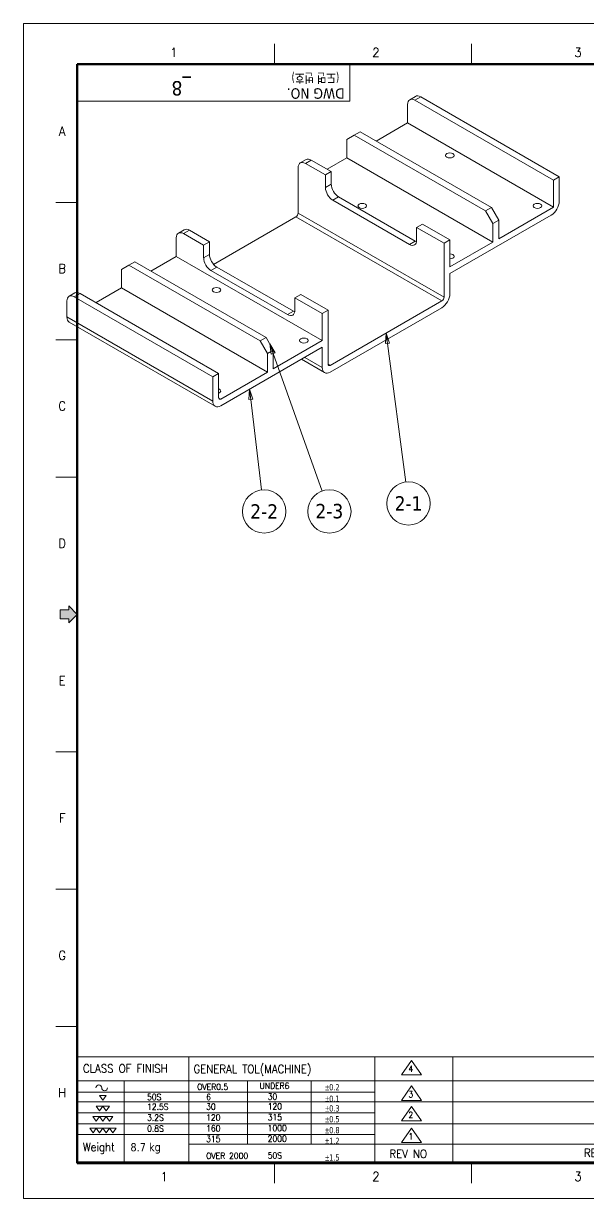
# Model space of a CAD drawing. Header units: millimetres. Extents: x 24 to 1656, y 24 to 1164.
# Drawn here: x 24 to 572, y 24 to 1164 of the extents above; entities that cross this region are included whole.
import ezdxf
from ezdxf.enums import TextEntityAlignment as Align

# ---------------------------------------------------------------- set-up
doc = ezdxf.new("R2010")
doc.units = ezdxf.units.MM
doc.header["$LTSCALE"] = 4
doc.layers.get('0').update_dxf_attribs({"lineweight": 18})
for name, color, linetype, lineweight in [('SkizziergeometrieWIN-ISO', 7, 'Continuous', 50), ('가는실선_A4', 7, 'Continuous', 5), ('경계(ISO)', 7, 'Continuous', 70), ('굵은실선_A3', 7, 'Continuous', 18), ('제목(ISO)', 7, 'Continuous', 50)]:
    doc.layers.add(name, color=color, linetype=linetype, lineweight=lineweight)
doc.layers.add('가는실선_A3', color=9, linetype='Continuous', lineweight=5, true_color=0x808080)
doc.styles.add('_ __ (ISO)', font='tahoma.ttf')
doc.styles.add('ROMANC_37', font='tahoma.ttf')
doc.styles.add('ROMANC_61', font='ROMANC.shx')
doc.styles.add('주 텍스트 (ISO)', font='tahoma.ttf')
doc.styles.add('주문자_A3(3.5)', font='tahoma.ttf')
doc.styles.add('텍스트 스타일12', font='tahoma.ttf')
doc.styles.add('텍스트 스타일171', font='ROMANC.shx', dxfattribs={"width": 0.9})
doc.styles.add('텍스트 스타일206', font='ROMANC.shx', dxfattribs={"width": 1.11072})
doc.styles.add('텍스트 스타일208', font='ROMANC.shx', dxfattribs={"width": 1.194322})
doc.styles.add('텍스트 스타일211', font='ROMANC.shx', dxfattribs={"width": 0.9})
doc.styles.add('텍스트 스타일213', font='RomanC.shx', dxfattribs={"width": 0.9})
doc.styles.add('텍스트 스타일233', font='RomanC.shx')
doc.styles.add('텍스트 스타일36', font='ROMANC.shx', dxfattribs={"width": 0.941937})
doc.styles.add('텍스트 스타일52', font='tahoma.ttf', dxfattribs={"width": 0.8})
doc.styles.add('텍스트 스타일65', font='romans.shx', dxfattribs={"width": 0.8})

# ---------------------------------------------------------------- blocks, each defined once
blk = doc.blocks.new('경계 A3_경계')
at = {"layer": '가는실선_A3'}
blk.add_hatch(color=7, dxfattribs=at).paths.add_polyline_path([(14.9, 148.76), (14.9, 146.56), (16.96, 146.56), (16.96, 145.6), (19.02, 147.66), (16.96, 149.72), (16.96, 148.76)])
at = {"color": 7}
for p, q in [((16.96, 148.76), (14.9, 148.76)), ((14.9, 148.76), (14.9, 146.56)), ((16.96, 149.72), (16.96, 148.76)), ((19.02, 147.66), (16.96, 149.72)), ((14.9, 146.56), (16.96, 146.56)), ((16.96, 145.6), (19.02, 147.66)), ((16.96, 146.56), (16.96, 145.6))]:
    blk.add_line(p, q, dxfattribs=at)
at = {"layer": 'SkizziergeometrieWIN-ISO', "lineweight": 18}
for p, q in [((6, 291), (414, 291)), ((6, 6), (6, 291)), ((414, 6), (6, 6))]:
    blk.add_line(p, q, dxfattribs=at)
at = {"layer": '가는실선_A3', "color": 7}
for p, q in [((66.79, 281.16), (66.79, 286.06)), ((114.57, 281.16), (114.57, 286.06)), ((18.75, 247.62), (13.85, 247.62)), ((18.75, 214.3), (13.85, 214.3)), ((18.75, 180.98), (13.85, 180.98)), ((14.9, 148.76), (16.96, 148.76)), ((14.9, 146.56), (14.9, 148.76)), ((16.96, 148.76), (16.96, 149.72)), ((16.96, 149.72), (19.02, 147.66)), ((16.96, 146.56), (14.9, 146.56)), ((19.02, 147.66), (16.96, 145.6)), ((16.96, 145.6), (16.96, 146.56)), ((18.75, 114.34), (13.85, 114.34)), ((18.75, 81.02), (13.85, 81.02)), ((18.75, 47.7), (13.85, 47.7)), ((18.75, 47.7), (13.85, 47.7)), ((66.79, 14.6), (66.79, 9.7)), ((66.79, 14.6), (66.79, 9.7)), ((114.57, 14.6), (114.57, 9.7))]:
    blk.add_line(p, q, dxfattribs=at)
at = {"layer": '가는실선_A3', "color": 7, "lineweight": 60}
for p, q in [((19.02, 281.16), (19.02, 14.6)), ((401.22, 281.16), (19.02, 281.16)), ((19.02, 14.6), (401.22, 14.6))]:
    blk.add_line(p, q, dxfattribs=at)
at = {"layer": '가는실선_A3', "color": 7, "lineweight": 13}
for p in [(85.08, 280.98), (19.02, 272.16)]:
    blk.add_line(p, (85.08, 272.16), dxfattribs=at)
at = {"layer": '가는실선_A3', "color": 7, "style": '텍스트 스타일36', "width": 0.941937}
for s, p in [('1', (42.42, 283.98)), ('2', (91.4, 283.98)), ('3', (140.38, 283.98)), ('A', (15.38, 264.88)), ('B', (15.38, 231.56)), ('C', (15.38, 198.24)), ('D', (15.38, 164.92)), ('E', (15.38, 131.6)), ('F', (15.38, 98.28)), ('G', (15.38, 64.96)), ('H', (15.38, 31.64)), ('1', (40.11, 11.29)), ('2', (91.4, 11.34)), ('3', (140.38, 11.34))]:
    blk.add_text(s, height=2.2, dxfattribs=at).set_placement(p, align=Align.MIDDLE_CENTER)
at = {"layer": '가는실선_A3', "color": 7, "style": '텍스트 스타일52', "width": 0.8}
blk.add_text('(도면 번호)', height=2.293, rotation=180, dxfattribs=at).set_placement((82.53, 278.93))
at = {"layer": '가는실선_A3', "color": 7, "style": 'ROMANC_37'}
blk.add_text('DWG NO.', height=2.527, rotation=180, dxfattribs=at).set_placement((83.82, 275.28))
at = {"layer": '경계(ISO)', "insert": (44.22, 275.84), "char_height": 3.5, "attachment_point": 5, "rotation": 180, "style": '주 텍스트 (ISO)'}
blk.add_mtext('_8 ', dxfattribs=at)
blk = doc.blocks.new('제목 블록 A3_표제란')
at = {"layer": '가는실선_A4', "lineweight": 13}
for p, q in [((25.42, 38.66), (269.12, 38.66)), ((208.17, 38.66), (208.17, 13.12)), ((269.12, 38.66), (407.77, 38.63)), ((25.42, 32.81), (269.12, 32.81))]:
    blk.add_line(p, q, dxfattribs=at)
at = {"layer": '가는실선_A4'}
for p, q in [((25.42, 13.12), (25.42, 38.66)), ((52.65, 38.66), (52.65, 13.12)), ((97.69, 38.66), (97.69, 13.12)), ((106.58, 37.75), (104.15, 34.26)), ((109.02, 34.26), (106.58, 37.75)), ((116.56, 13.12), (116.56, 38.69)), ((225.83, 38.66), (225.83, 12.86)), ((240.26, 38.66), (240.26, 12.86)), ((254.69, 38.66), (254.69, 13.12)), ((281.38, 38.66), (281.38, 25.66)), ((292.25, 38.65), (292.25, 25.66)), ((319.29, 38.65), (319.29, 25.66)), ((407.76, 13.12), (407.77, 38.63)), ((104.15, 34.26), (109.02, 34.26)), ((36.93, 32.81), (36.93, 19.82)), ((66.8, 32.81), (66.8, 17.47)), ((82.25, 32.81), (82.25, 17.47)), ((106.58, 31.55), (104.15, 28.06)), ((109.02, 28.06), (106.58, 31.55)), ((306.52, 32.15), (306.52, 25.66)), ((97.69, 30.03), (25.42, 30.03)), ((30.98, 29.24), (32.59, 29.24)), ((31.78, 28.13), (30.98, 29.24)), ((32.59, 29.24), (31.78, 28.13)), ((30.19, 26.66), (31.8, 26.66)), ((30.99, 25.55), (30.19, 26.66)), ((31.8, 26.66), (30.99, 25.55)), ((31.8, 26.66), (33.4, 26.66)), ((32.6, 25.55), (31.8, 26.66)), ((33.4, 26.66), (32.6, 25.55)), ((104.15, 28.06), (109.02, 28.06)), ((106.58, 26.57), (104.15, 23.08)), ((109.02, 23.08), (106.58, 26.57)), ((97.69, 25.05), (25.42, 25.05)), ((29.38, 24.16), (30.98, 24.16)), ((30.18, 23.05), (29.38, 24.16)), ((30.98, 24.16), (30.18, 23.05)), ((30.98, 24.16), (32.59, 24.16)), ((31.79, 23.05), (30.98, 24.16)), ((32.59, 24.16), (31.79, 23.05)), ((32.59, 24.16), (34.2, 24.16)), ((33.39, 23.05), (32.59, 24.16)), ((34.2, 24.16), (33.39, 23.05)), ((104.15, 23.08), (109.02, 23.08)), ((28.59, 21.34), (30.19, 21.34)), ((29.39, 20.23), (28.59, 21.34)), ((30.19, 21.34), (29.39, 20.23)), ((30.19, 21.34), (31.8, 21.34)), ((31, 20.23), (30.19, 21.34)), ((31.8, 21.34), (31, 20.23)), ((31.8, 21.34), (33.41, 21.34)), ((32.6, 20.23), (31.8, 21.34)), ((33.41, 21.34), (32.6, 20.23)), ((33.41, 21.34), (35.01, 21.34)), ((34.21, 20.23), (33.41, 21.34)), ((35.01, 21.34), (34.21, 20.23)), ((106.58, 21.34), (104.15, 17.85)), ((109.02, 17.85), (106.58, 21.34)), ((97.69, 19.82), (25.42, 19.82)), ((36.93, 19.82), (36.93, 13.12)), ((104.15, 17.85), (109.02, 17.85)), ((25.42, 13.12), (407.76, 13.12)), ((208.17, 13.12), (25.42, 13.12))]:
    blk.add_line(p, q, dxfattribs=at)
at = {"layer": '가는실선_A4', "color": 7}
for p, q in [((269.12, 13.12), (269.12, 38.66)), ((359.7, 38.64), (359.69, 13.12)), ((269.12, 32.15), (407.77, 32.15)), ((269.09, 27.68), (25.42, 27.68)), ((407.76, 25.66), (269.12, 25.66)), ((383.36, 25.66), (383.36, 13.12)), ((269.12, 22.4), (25.42, 22.4)), ((269.12, 17.47), (52.65, 17.47)), ((383.36, 17.91), (407.76, 17.92))]:
    blk.add_line(p, q, dxfattribs=at)
at = {"layer": '가는실선_A4', "color": 7, "linetype": 'Continuous'}
blk.add_line((392.85, 25.66), (392.85, 13.12), dxfattribs=at)
at = {"layer": '가는실선_A4'}
for centre, start, end in [((30.81, 31.11), 0, 180), ((32.21, 31.11), 180, 0)]:
    blk.add_arc(centre, 0.698, start, end, dxfattribs=at)
at = {"layer": '제목(ISO)', "color": 208, "lineweight": 5, "true_color": 0x400040}
blk.add_line((269.12, 28.95), (319.29, 28.95), dxfattribs=at)
at = {"layer": '가는실선_A3', "color": 7, "style": '텍스트 스타일12'}
blk.add_attdef('질량\\P1;_001', (38.46, 15.71), '', height=2, dxfattribs=at)
at = {"layer": '가는실선_A4', "color": 7}
for s, height, style, width, p in [('SCALE', 1.911, '텍스트 스타일65', 0.8, (269.12, 36.36)), ('CLASS OF FINISH', 2, '텍스트 스타일171', 0.9, (26.97, 34.81)), ('GENERAL TOL(MACHINE)', 2, '텍스트 스타일171', 0.9, (53.76, 34.67)), ('4', 1.5, '텍스트 스타일211', 0.9, (105.83, 34.98)), ('OVER0.5', 1.5, '텍스트 스타일211', 0.9, (54.63, 30.6)), ('UNDER6', 1.5, '텍스트 스타일211', 0.9, (69.75, 30.85)), ('APP', 2, '텍스트 스타일171', 0.9, (269.12, 30.05)), ('CHEK', 2, '텍스트 스타일171', 0.9, (282.07, 29.86)), ('DES', 2, '텍스트 스타일171', 0.9, (293.07, 29.82)), ('DRW', 2, '텍스트 스타일171', 0.9, (307.23, 30.03)), ('PROJECT', 2, '텍스트 스타일171', 0.9, (320.13, 29.68)), ('50S', 1.5, '텍스트 스타일211', 0.9, (42.49, 28.11)), ('6', 1.5, '텍스트 스타일211', 0.9, (56.81, 28.15)), ('30', 1.5, '텍스트 스타일211', 0.9, (71.73, 28.22)), ('3', 1.5, '텍스트 스타일211', 0.9, (105.83, 28.78)), ('H, J ,KIM', 2, '텍스트 스타일171', 0.9, (300.03, 26.54)), ('12.5S', 1.5, '텍스트 스타일211', 0.9, (42.49, 25.76)), ('30', 1.5, '텍스트 스타일211', 0.9, (56.81, 25.8)), ('120', 1.5, '텍스트 스타일211', 0.9, (71.73, 25.86)), ('3.2S', 1.5, '텍스트 스타일211', 0.9, (42.49, 23.12)), ('120', 1.5, '텍스트 스타일211', 0.9, (56.81, 23.16)), ('315', 1.5, '텍스트 스타일211', 0.9, (71.73, 23.23)), ('2', 1.5, '텍스트 스타일211', 0.9, (105.83, 23.8)), ('0.8S', 1.5, '텍스트 스타일211', 0.9, (42.49, 20.48)), ('160', 1.5, '텍스트 스타일211', 0.9, (56.81, 20.52)), ('1000', 1.5, '텍스트 스타일213', 0.9, (71.72, 20.59)), ('1', 1.5, '텍스트 스타일211', 0.9, (105.83, 18.57)), ('REV', 1.911, '텍스트 스타일65', 0.8, (385.9, 20.39)), ('SHEET', 1.911, '텍스트 스타일65', 0.8, (397.3, 20.42)), ('Weight', 2, '텍스트 스타일171', 0.9, (26.97, 15.76)), ('315', 1.5, '텍스트 스타일213', 0.9, (56.81, 17.94)), ('2000', 1.5, '텍스트 스타일211', 0.9, (71.72, 18.01)), ('OVER 2000', 1.5, '텍스트 스타일211', 0.9, (56.81, 13.87)), ('50S', 1.5, '텍스트 스타일211', 0.9, (71.73, 13.94)), ('REV NO', 2, '텍스트 스타일171', 0.9, (101.23, 14.1)), ('REVISION NOTE', 2, '텍스트 스타일171', 0.9, (148.38, 14.33)), ('DATE', 2, '텍스트 스타일171', 0.9, (213.9, 14.44)), ('DRW', 2, '텍스트 스타일171', 0.9, (230.19, 14.46)), ('DES', 2, '텍스트 스타일171', 0.9, (244.7, 14.2)), ('APP', 2, '텍스트 스타일171', 0.9, (259.32, 14.27))]:
    blk.add_text(s, height=height, dxfattribs=dict(at, style=style, width=width)).set_placement(p)
for s, style, width, p, p2 in [('DATE', '텍스트 스타일208', 1.22262, (292.31, 36.23), (301.51, 36.23)), ('TITLE', '텍스트 스타일206', 1.136317, (320.02, 36.23), (329.22, 36.23))]:
    blk.add_text(s, height=2, dxfattribs=dict(at, style=style, width=width)).set_placement(p, p2, align=Align.FIT)
at = {"layer": '가는실선_A4', "color": 7, "style": '텍스트 스타일233'}
for s, p in [('SITE', (360.5, 35.93)), ('ORGANIZATION', (360.7, 29.24)), ('DWG NO', (360.36, 22.57))]:
    blk.add_text(s, height=2, dxfattribs=at).set_placement(p)
at = {"layer": '가는실선_A4', "color": 7}
for s, insert, char_height, attachment_point, style in [('\\fTahoma|b0|i0;\\H2.0000;3각법', (283.03, 35.14), 2, 4, '주문자_A3(3.5)'), ('\\fAIGDT|b0|i0;\\W0.90;\\H1.5000;`\\fTahoma|b0|i0;\\W0.90;\\H1.5000;0.2', (85.63, 30.47), 1.5, 7, 'ROMANC_61'), ('\\fAIGDT|b0|i0;\\W0.90;\\H1.5000;`\\fTahoma|b0|i0;\\W0.90;\\H1.5000;0.1', (85.63, 27.69), 1.5, 7, 'ROMANC_61'), ('\\fAIGDT|b0|i0;\\W0.90;\\H1.5000;`\\fTahoma|b0|i0;\\W0.90;\\H1.5000;0.3', (85.63, 25.34), 1.5, 7, 'ROMANC_61'), ('\\fAIGDT|b0|i0;\\W0.90;\\H1.5000;`\\fTahoma|b0|i0;\\W0.90;\\H1.5000;0.5', (85.63, 22.71), 1.5, 7, 'ROMANC_61'), ('\\fAIGDT|b0|i0;\\W0.90;\\H1.5000;`\\fTahoma|b0|i0;\\W0.90;\\H1.5000;0.8', (85.62, 20.06), 1.5, 7, 'ROMANC_61'), ('\\fAIGDT|b0|i0;\\W0.90;\\H1.5000;`\\fTahoma|b0|i0;\\W0.90;\\H1.5000;1.2', (85.62, 17.48), 1.5, 7, 'ROMANC_61'), ('\\fAIGDT|b0|i0;\\W0.90;\\H1.5000;`\\fTahoma|b0|i0;\\W0.90;\\H1.5000;1.5', (85.63, 13.42), 1.5, 7, 'ROMANC_61')]:
    blk.add_mtext(s, dxfattribs=dict(at, insert=insert, char_height=char_height, attachment_point=attachment_point, style=style))
at = {"layer": '가는실선_A4', "char_height": 2, "style": '주 텍스트 (ISO)'}
for s, insert, attachment_point in [('\\fTahoma|b0|i0;\\H2.0000;_8 ', (369.91, 18.11), 5), ('\\fTahoma|b0|i0;\\H2.0000;8 /18 ', (400.63, 16.28), 2)]:
    blk.add_mtext(s, dxfattribs=dict(at, insert=insert, attachment_point=attachment_point))
at = {"layer": '가는실선_A4', "color": 7, "style": '텍스트 스타일12'}
blk.add_attdef('SCALE_001', (273.43, 32.87), '', height=2, dxfattribs=at)
blk.add_attdef('설명', text='', height=2, dxfattribs=at).set_placement((331.27, 35.73), align=Align.MIDDLE_LEFT)
blk.add_attdef('프로젝트', text='', height=2, dxfattribs=at).set_placement((340.77, 28.27), align=Align.MIDDLE_CENTER)
at = {"layer": '가는실선_A4', "style": '텍스트 스타일12'}
blk.add_attdef('리비전_번호', text='', height=2, dxfattribs=at).set_placement((388.38, 15.27), align=Align.MIDDLE_CENTER)
at = {"layer": '제목(ISO)', "char_height": 3.5, "attachment_point": 1, "style": '주 텍스트 (ISO)'}
for s, insert, line_spacing_factor in [('- Note -\\P{\\H0.71429x; 1. \\fGulim|b0|i0|c129|p50;표시하지 않은 \\fTahoma|b0|i0|c129|p34;C, R=0.5\\fGulim|b0|i0|c129|p50;로 한다\\fTahoma|b0|i0|c129|p34;.\\H1.54068x; \\H0.64906x;\\P 2. \\fGulim|b0|i0|c129|p50;표시하지 않은 공차는 일반공차 \\fTahoma|b0|i0|c129|p34;KS ISO 2768-m\\fGulim|b0|i0|c129|p50;으로 적용한다\\fTahoma|b0|i0|c129|p34;.\\H1.32612x; \\H0.75408x;\\P 3. \\fGulim|b0|i0|c129|p50;표면경도는 \\fTahoma|b0|i0|c129|p34;HRC = \\H1.31974x; }', (306.15, 62.72), 0.727683), ('{\\H1x;    LIM SYSTEM\\H0.71429x;  \\P (http:// www.lims.co.kr)\\H1.44773x; }', (298.53, 24.26), 0.771785)]:
    blk.add_mtext(s, dxfattribs=dict(at, insert=insert, line_spacing_factor=line_spacing_factor))
at = {"layer": '제목(ISO)', "style": '텍스트 스타일12'}
for tag, p in [('관리자', (373.93, 36.39)), ('공급업자', (383.08, 28.64))]:
    blk.add_attdef(tag, text='', height=2, dxfattribs=at).set_placement(p, align=Align.TOP_LEFT)
blk = doc.blocks.new('품번기호8')
at = {"layer": '가는실선_A3'}
for p, q in [((93.86, 215.89), (93.69, 213.35)), ((94.18, 213.41), (93.86, 215.89)), ((94.68, 213.48), (93.86, 215.89)), ((93.69, 213.35), (94.68, 213.48)), ((94.18, 213.41), (98.62, 179.78))]:
    blk.add_line(p, q, dxfattribs=at)
at = {"layer": '가는실선_A3', "flags": 128}
blk.add_lwpolyline([(94.68, 213.48), (93.86, 215.89), (93.69, 213.35), (94.68, 213.48)], dxfattribs=at)
at = {"layer": '가는실선_A3'}
blk.add_circle((99.31, 174.59), 5.25, dxfattribs=at)
blk.add_solid([(94.68, 213.48), (93.86, 215.89), (93.69, 213.35), (94.68, 213.48)], dxfattribs=at)
at = {"layer": '가는실선_A3', "color": 7, "insert": (99.31, 174.59), "char_height": 3.5, "attachment_point": 5, "style": '_ __ (ISO)'}
blk.add_mtext('2-1', dxfattribs=at)
blk = doc.blocks.new('품번기호9')
at = {"layer": '가는실선_A3'}
for p, q in [((60.8, 202.32), (60.59, 199.78)), ((60.59, 199.78), (61.59, 199.89)), ((61.09, 199.83), (60.8, 202.32)), ((61.59, 199.89), (60.8, 202.32)), ((61.09, 199.83), (63.7, 177.85))]:
    blk.add_line(p, q, dxfattribs=at)
at = {"layer": '가는실선_A3', "flags": 128}
blk.add_lwpolyline([(61.59, 199.89), (60.8, 202.32), (60.59, 199.78), (61.59, 199.89)], dxfattribs=at)
at = {"layer": '가는실선_A3'}
blk.add_circle((64.31, 172.65), 5.25, dxfattribs=at)
blk.add_solid([(61.59, 199.89), (60.8, 202.32), (60.59, 199.78), (61.59, 199.89)], dxfattribs=at)
at = {"layer": '가는실선_A3', "color": 7, "insert": (64.31, 172.65), "char_height": 3.5, "attachment_point": 5, "style": '_ __ (ISO)'}
blk.add_mtext('2-2', dxfattribs=at)
blk = doc.blocks.new('품번기호10')
at = {"layer": '가는실선_A3'}
for p, q in [((66.5, 210.93), (65.66, 213.29)), ((66.97, 211.1), (65.66, 213.29)), ((65.66, 213.29), (66.03, 210.77)), ((66.03, 210.77), (66.97, 211.1)), ((66.5, 210.93), (78.36, 177.6))]:
    blk.add_line(p, q, dxfattribs=at)
at = {"layer": '가는실선_A3', "flags": 128}
blk.add_lwpolyline([(66.97, 211.1), (65.66, 213.29), (66.03, 210.77), (66.97, 211.1)], dxfattribs=at)
at = {"layer": '가는실선_A3'}
blk.add_circle((80.12, 172.65), 5.25, dxfattribs=at)
blk.add_solid([(66.97, 211.1), (65.66, 213.29), (66.03, 210.77), (66.97, 211.1)], dxfattribs=at)
at = {"layer": '가는실선_A3', "color": 7, "insert": (80.12, 172.69), "char_height": 3.5, "attachment_point": 5, "style": '_ __ (ISO)'}
blk.add_mtext('2-3', dxfattribs=at)

msp = doc.modelspace()

# ---------------------------------------------------------------- linework, layer by layer
at = {"layer": '가는실선_A3'}
for p, q in [((403.35, 1089.53), (409.01, 1092.8)), ((297.29, 1028.3), (302.94, 1031.56)), ((322.39, 1008.09), (316.73, 1004.82)), ((323.8, 992.57), (329.46, 995.84)), ((288.09, 976.45), (429.52, 894.8)), ((431.64, 898.47), (290.22, 980.12)), ((179.2, 960.12), (184.86, 963.38)), ((403.71, 952.97), (398.05, 949.71)), ((204.3, 939.91), (198.64, 936.64)), ((205.72, 924.4), (211.37, 927.66)), ((73.13, 898.88), (78.79, 902.15)), ((207.48, 797.64), (66.06, 879.28)), ((285.62, 884.8), (279.96, 881.53)), ((313.55, 830.3), (296.58, 840.09)), ((321.33, 832.34), (319.21, 833.56)), ((215.26, 799.68), (213.14, 800.9))]:
    msp.add_line(p, q, dxfattribs=at)
at = {"layer": '굵은실선_A3'}
for p, q in [((396.28, 1067.49), (396.28, 1085.45)), ((398.35, 1090.03), (404.01, 1093.29)), ((403.35, 1089.53), (537.7, 1011.97)), ((409.01, 1092.8), (543.36, 1015.23)), ((365.88, 1049.93), (396.28, 1067.49)), ((396.28, 1067.49), (537.7, 985.84)), ((337.59, 1051.57), (344.66, 1055.65)), ((337.59, 1051.57), (337.59, 1033.6)), ((344.66, 1055.65), (350.32, 1058.91)), ((471.94, 982.16), (344.66, 1055.65)), ((477.6, 985.43), (350.32, 1058.91)), ((292.29, 1028.79), (297.94, 1032.06)), ((297.29, 1028.3), (316.73, 1017.07)), ((302.94, 1031.56), (322.39, 1020.33)), ((318.5, 1022.58), (337.59, 1033.6)), ((479.01, 951.95), (337.59, 1033.6)), ((290.22, 980.12), (290.22, 1024.21)), ((316.73, 1017.07), (322.39, 1020.33)), ((316.73, 1004.82), (316.73, 1017.07)), ((322.39, 1020.33), (322.39, 1008.09)), ((543.36, 1015.23), (537.7, 1011.97)), ((543.36, 991.55), (543.36, 1015.23)), ((537.7, 1011.97), (537.7, 985.84)), ((398.05, 949.71), (323.8, 992.57)), ((329.46, 995.84), (403.71, 952.97)), ((477.6, 985.43), (471.94, 982.16)), ((471.94, 982.16), (479.01, 969.92)), ((484.67, 973.18), (477.6, 985.43)), ((537.7, 985.84), (484.67, 955.22)), ((208.22, 930.33), (288.09, 976.45)), ((410.78, 969.3), (405.12, 966.04)), ((410.78, 969.3), (437.29, 953.99)), ((437.29, 921.33), (535.58, 978.08)), ((479.01, 969.92), (484.67, 973.18)), ((479.01, 969.92), (479.01, 951.95)), ((484.67, 955.22), (484.67, 973.18)), ((174.2, 960.61), (179.86, 963.88)), ((179.2, 960.12), (198.64, 948.89)), ((184.86, 963.38), (204.3, 952.16)), ((405.12, 966.04), (431.64, 950.73)), ((405.12, 966.04), (405.12, 953.79)), ((172.13, 938.07), (172.13, 956.04)), ((198.64, 948.89), (204.3, 952.16)), ((198.64, 936.64), (198.64, 948.89)), ((204.3, 952.16), (204.3, 939.91)), ((437.29, 953.99), (431.64, 950.73)), ((431.64, 950.73), (431.64, 898.47)), ((437.29, 927.87), (437.29, 953.99)), ((479.01, 951.95), (437.29, 927.87)), ((147.38, 923.78), (172.13, 938.07)), ((172.13, 938.07), (313.55, 856.42)), ((119.1, 925.42), (126.17, 929.5)), ((119.1, 925.42), (119.1, 907.45)), ((126.17, 929.5), (131.82, 932.77)), ((253.45, 856.01), (126.17, 929.5)), ((259.1, 859.28), (131.82, 932.77)), ((279.96, 881.53), (205.72, 924.4)), ((211.37, 927.66), (285.62, 884.8)), ((437.29, 901.74), (437.29, 921.33)), ((68.13, 899.38), (73.79, 902.64)), ((213.14, 824.58), (78.79, 902.15)), ((94.35, 893.17), (119.1, 907.45)), ((260.52, 825.8), (119.1, 907.45)), ((292.69, 901.13), (287.03, 897.86)), ((292.69, 901.13), (319.21, 885.82)), ((66.06, 879.28), (66.06, 894.8)), ((73.13, 898.88), (207.48, 821.31)), ((287.03, 897.86), (313.55, 882.55)), ((287.03, 897.86), (287.03, 885.61)), ((429.52, 894.8), (321.33, 832.34)), ((319.21, 885.82), (313.55, 882.55)), ((313.55, 882.55), (313.55, 856.42)), ((319.21, 833.56), (319.21, 885.82)), ((321.33, 825.8), (429.52, 888.27)), ((68.34, 874.25), (209.76, 792.6)), ((259.1, 859.28), (253.45, 856.01)), ((253.45, 856.01), (260.52, 843.77)), ((266.17, 847.03), (259.1, 859.28)), ((313.55, 856.42), (266.17, 829.07)), ((215.26, 793.14), (313.55, 849.89)), ((260.52, 843.77), (266.17, 847.03)), ((260.52, 825.8), (260.52, 843.77)), ((266.17, 847.03), (266.17, 829.07)), ((313.55, 849.89), (313.55, 830.3)), ((293.36, 838.23), (315.83, 825.26)), ((213.14, 824.58), (207.48, 821.31)), ((207.48, 821.31), (207.48, 797.64)), ((213.14, 800.9), (213.14, 824.58)), ((260.52, 825.8), (215.26, 799.68))]:
    msp.add_line(p, q, dxfattribs=at)
for centre, major_axis, start_param, end_param in [((403.35, 1081.37), (-5, 8.66), 5.4977871, 7.0685835), ((409.01, 1084.63), (-5, 8.66), 5.4977871, 6.2831853), ((297.29, 1020.13), (-5, 8.66), 5.4977871, 7.0685835), ((302.94, 1023.4), (-5, 8.66), 5.4977871, 6.2831853), ((323.8, 1000.74), (5, -8.66), 3.9269908, 5.4977871), ((329.46, 1004), (-5, 8.66), 0.7853982, 2.3561945), ((535.58, 987.06), (-5.5, -9.53), 0.7853982, 2.3561945), ((288.09, 978.9), (-1.5, -2.6), 0.7853982, 2.3561945), ((179.2, 951.95), (-5, 8.66), 5.4977871, 7.0685835), ((184.86, 955.22), (-5, 8.66), 5.4977871, 6.2831853), ((398.05, 957.87), (5, -8.66), 5.4977871, 7.0685835), ((403.71, 961.14), (-5, 8.66), 2.3561945, 2.5403284), ((205.72, 932.56), (5, -8.66), 3.9269908, 5.4977871), ((211.37, 935.83), (-5, 8.66), 0.7853982, 2.3561945), ((437.29, 938.07), (4.19, 0), 4.712389, 7.8539816), ((73.13, 890.72), (-5, 8.66), 5.4977871, 7.0685835), ((78.79, 893.98), (-5, 8.66), 5.4977871, 6.2831853), ((429.52, 897.25), (-5.5, -9.53), 0.7853982, 2.3561945), ((429.52, 897.25), (1.5, 2.6), 3.9269908, 5.4977871), ((73.84, 883.78), (-5.5, -9.53), 5.4977871, 6.2831853), ((279.96, 889.7), (5, -8.66), 5.4977871, 7.0685835), ((285.62, 892.96), (-5, 8.66), 2.3561945, 2.5403284), ((321.33, 834.79), (-1.5, -2.6), 5.4977871, 7.0685835), ((321.33, 834.79), (-5.5, -9.53), 5.4977871, 7.0685835), ((211.02, 807.43), (4.19, 0), 5.2435369, 7.3228337), ((215.26, 802.13), (-1.5, -2.6), 5.4977871, 7.0685835), ((215.26, 802.13), (-5.5, -9.53), 5.4977871, 7.0685835)]:
    msp.add_ellipse(centre, major_axis=major_axis, ratio=0.5773503, start_param=start_param, end_param=end_param, dxfattribs=at)
for centre in [(437.29, 1036.05), (352.44, 987.06), (522.15, 987.06), (211.02, 905.41), (295.87, 856.42)]:
    msp.add_ellipse(centre, major_axis=(4.19, 0), ratio=0.5773503, dxfattribs=at)

# ---------------------------------------------------------------- block references
at = {"xscale": 4, "yscale": 4, "zscale": 4}
msp.add_blockref('경계 A3_경계', (0, 0), dxfattribs=at)
msp.add_blockref('제목 블록 A3_표제란', (-26.19, 6.95), dxfattribs=at).add_auto_attribs({'SCALE_001': '1:1', '질량\\P1;_001': '8.7 kg'})
at = {"layer": '가는실선_A3', "xscale": 4, "yscale": 4, "zscale": 4}
for name in ['품번기호8', '품번기호10', '품번기호9']:
    msp.add_blockref(name, (0, 0), dxfattribs=at)

doc.saveas('drawing.dxf')
